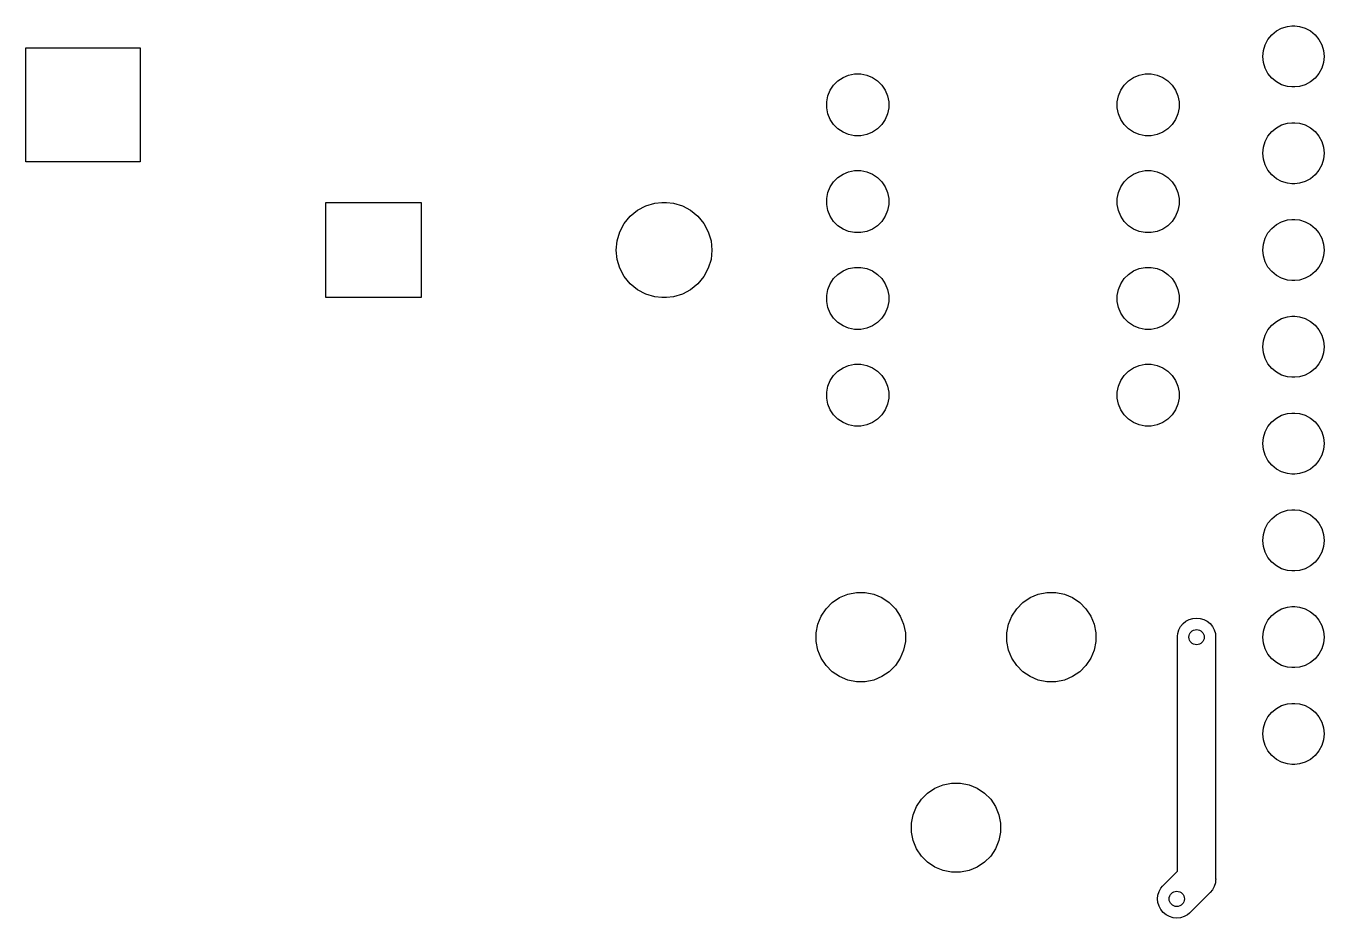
# Model space of a CAD drawing. Extents: x 67.1 to 158, y -118.6 to -39.9.
# Drawn here: x 67.08 to 101.13, y -117.86 to -94.45 of the extents above; entities that cross this region are included whole.
import ezdxf

# ---------------------------------------------------------------- set-up
doc = ezdxf.new("R2010")
doc.units = 0
doc.header["$MEASUREMENT"] = 0
doc.layers.add('BLACK', color=7, linetype='CONTINUOUS')

msp = doc.modelspace()

# ---------------------------------------------------------------- linework, layer by layer
at = {"layer": 'BLACK', "linetype": 'CONTINUOUS'}
for p, q in [((99.7616, -94.6816), (99.8834, -94.5816)), ((99.8834, -94.5816), (100.022, -94.5073)), ((100.022, -94.5073), (100.173, -94.4616)), ((100.173, -94.4616), (100.291, -94.45)), ((100.291, -94.45), (100.369, -94.45)), ((100.369, -94.45), (100.487, -94.4616)), ((100.487, -94.4616), (100.638, -94.5073)), ((100.638, -94.5073), (100.777, -94.5816)), ((100.777, -94.5816), (100.898, -94.6816)), ((99.5416, -95.0932), (99.5873, -94.9424)), ((99.5873, -94.9424), (99.6616, -94.8034)), ((99.6616, -94.8034), (99.7616, -94.6816)), ((100.898, -94.6816), (100.998, -94.8034)), ((100.998, -94.8034), (101.073, -94.9424)), ((101.073, -94.9424), (101.118, -95.0932)), ((67.08, -98.02), (67.08, -95.02)), ((67.08, -95.02), (70.08, -95.02)), ((70.08, -95.02), (70.08, -98.02)), ((99.5261, -95.25), (99.5416, -95.0932)), ((99.5416, -95.4068), (99.5261, -95.25)), ((101.118, -95.0932), (101.134, -95.25)), ((101.134, -95.25), (101.118, -95.4068)), ((99.5873, -95.5576), (99.5416, -95.4068)), ((99.6616, -95.6966), (99.5873, -95.5576)), ((101.073, -95.5576), (100.998, -95.6966)), ((101.118, -95.4068), (101.073, -95.5576)), ((88.1797, -96.135), (88.2687, -96.0019)), ((88.2687, -96.0019), (88.3819, -95.8887)), ((88.3819, -95.8887), (88.515, -95.7997)), ((88.515, -95.7997), (88.6629, -95.7384)), ((88.6629, -95.7384), (88.8199, -95.7072)), ((88.8199, -95.7072), (88.9801, -95.7072)), ((88.9801, -95.7072), (89.1371, -95.7384)), ((89.1371, -95.7384), (89.285, -95.7997)), ((89.285, -95.7997), (89.4181, -95.8887)), ((89.4181, -95.8887), (89.5313, -96.0019)), ((89.5313, -96.0019), (89.6203, -96.135)), ((95.7997, -96.135), (95.8887, -96.0019)), ((95.8887, -96.0019), (96.0019, -95.8887)), ((96.0019, -95.8887), (96.135, -95.7997)), ((96.135, -95.7997), (96.2829, -95.7384)), ((96.2829, -95.7384), (96.4399, -95.7072)), ((96.4399, -95.7072), (96.6001, -95.7072)), ((96.6001, -95.7072), (96.7571, -95.7384)), ((96.7571, -95.7384), (96.905, -95.7997)), ((96.905, -95.7997), (97.0381, -95.8887)), ((97.0381, -95.8887), (97.1513, -96.0019)), ((97.1513, -96.0019), (97.2403, -96.135)), ((99.7616, -95.8184), (99.6616, -95.6966)), ((99.8834, -95.9184), (99.7616, -95.8184)), ((100.022, -95.9927), (99.8834, -95.9184)), ((100.173, -96.0384), (100.022, -95.9927)), ((100.638, -95.9927), (100.487, -96.0384)), ((100.777, -95.9184), (100.638, -95.9927)), ((100.898, -95.8184), (100.777, -95.9184)), ((100.998, -95.6966), (100.898, -95.8184)), ((88.0872, -96.4399), (88.1184, -96.2829)), ((88.1184, -96.2829), (88.1797, -96.135)), ((89.6203, -96.135), (89.6816, -96.2829)), ((89.6816, -96.2829), (89.7128, -96.4399)), ((95.7072, -96.4399), (95.7384, -96.2829)), ((95.7384, -96.2829), (95.7997, -96.135)), ((97.2403, -96.135), (97.3016, -96.2829)), ((97.3016, -96.2829), (97.3328, -96.4399)), ((100.291, -96.05), (100.173, -96.0384)), ((100.369, -96.05), (100.291, -96.05)), ((100.487, -96.0384), (100.369, -96.05)), ((88.0872, -96.6001), (88.0872, -96.4399)), ((88.1184, -96.7571), (88.0872, -96.6001)), ((89.7128, -96.6001), (89.6816, -96.7571)), ((89.7128, -96.4399), (89.7128, -96.6001)), ((95.7072, -96.6001), (95.7072, -96.4399)), ((95.7384, -96.7571), (95.7072, -96.6001)), ((97.3328, -96.6001), (97.3016, -96.7571)), ((97.3328, -96.4399), (97.3328, -96.6001)), ((88.1797, -96.905), (88.1184, -96.7571)), ((88.2687, -97.0381), (88.1797, -96.905)), ((88.3819, -97.1513), (88.2687, -97.0381)), ((89.5313, -97.0381), (89.4181, -97.1513)), ((89.6203, -96.905), (89.5313, -97.0381)), ((89.6816, -96.7571), (89.6203, -96.905)), ((95.7997, -96.905), (95.7384, -96.7571)), ((95.8887, -97.0381), (95.7997, -96.905)), ((96.0019, -97.1513), (95.8887, -97.0381)), ((97.1513, -97.0381), (97.0381, -97.1513)), ((97.2403, -96.905), (97.1513, -97.0381)), ((97.3016, -96.7571), (97.2403, -96.905)), ((99.8834, -97.1216), (100.022, -97.0473)), ((100.022, -97.0473), (100.173, -97.0016)), ((100.173, -97.0016), (100.291, -96.99)), ((100.291, -96.99), (100.369, -96.99)), ((100.369, -96.99), (100.487, -97.0016)), ((100.487, -97.0016), (100.638, -97.0473)), ((100.638, -97.0473), (100.777, -97.1216)), ((88.515, -97.2403), (88.3819, -97.1513)), ((88.6629, -97.3016), (88.515, -97.2403)), ((88.8199, -97.3328), (88.6629, -97.3016)), ((88.9801, -97.3328), (88.8199, -97.3328)), ((89.1371, -97.3016), (88.9801, -97.3328)), ((89.285, -97.2403), (89.1371, -97.3016)), ((89.4181, -97.1513), (89.285, -97.2403)), ((96.135, -97.2403), (96.0019, -97.1513)), ((96.2829, -97.3016), (96.135, -97.2403)), ((96.4399, -97.3328), (96.2829, -97.3016)), ((96.6001, -97.3328), (96.4399, -97.3328)), ((96.7571, -97.3016), (96.6001, -97.3328)), ((96.905, -97.2403), (96.7571, -97.3016)), ((97.0381, -97.1513), (96.905, -97.2403)), ((99.5873, -97.4824), (99.6616, -97.3434)), ((99.6616, -97.3434), (99.7616, -97.2216)), ((99.7616, -97.2216), (99.8834, -97.1216)), ((100.777, -97.1216), (100.898, -97.2216)), ((100.898, -97.2216), (100.998, -97.3434)), ((100.998, -97.3434), (101.073, -97.4824)), ((99.5261, -97.79), (99.5416, -97.6332)), ((99.5416, -97.6332), (99.5873, -97.4824)), ((101.073, -97.4824), (101.118, -97.6332)), ((101.118, -97.6332), (101.134, -97.79)), ((70.08, -98.02), (67.08, -98.02)), ((99.5416, -97.9468), (99.5261, -97.79)), ((99.5873, -98.0976), (99.5416, -97.9468)), ((101.118, -97.9468), (101.073, -98.0976)), ((101.134, -97.79), (101.118, -97.9468)), ((88.3819, -98.4287), (88.515, -98.3397)), ((88.515, -98.3397), (88.6629, -98.2784)), ((88.6629, -98.2784), (88.8199, -98.2472)), ((88.8199, -98.2472), (88.9801, -98.2472)), ((88.9801, -98.2472), (89.1371, -98.2784)), ((89.1371, -98.2784), (89.285, -98.3397)), ((89.285, -98.3397), (89.4181, -98.4287)), ((96.0019, -98.4287), (96.135, -98.3397)), ((96.135, -98.3397), (96.2829, -98.2784)), ((96.2829, -98.2784), (96.4399, -98.2472)), ((96.4399, -98.2472), (96.6001, -98.2472)), ((96.6001, -98.2472), (96.7571, -98.2784)), ((96.7571, -98.2784), (96.905, -98.3397)), ((96.905, -98.3397), (97.0381, -98.4287)), ((99.6616, -98.2366), (99.5873, -98.0976)), ((99.7616, -98.3584), (99.6616, -98.2366)), ((99.8834, -98.4584), (99.7616, -98.3584)), ((100.898, -98.3584), (100.777, -98.4584)), ((100.998, -98.2366), (100.898, -98.3584)), ((101.073, -98.0976), (100.998, -98.2366)), ((88.1184, -98.8229), (88.1797, -98.675)), ((88.1797, -98.675), (88.2687, -98.5419)), ((88.2687, -98.5419), (88.3819, -98.4287)), ((89.4181, -98.4287), (89.5313, -98.5419)), ((89.5313, -98.5419), (89.6203, -98.675)), ((89.6203, -98.675), (89.6816, -98.8229)), ((95.7384, -98.8229), (95.7997, -98.675)), ((95.7997, -98.675), (95.8887, -98.5419)), ((95.8887, -98.5419), (96.0019, -98.4287)), ((97.0381, -98.4287), (97.1513, -98.5419)), ((97.1513, -98.5419), (97.2403, -98.675)), ((97.2403, -98.675), (97.3016, -98.8229)), ((100.022, -98.5327), (99.8834, -98.4584)), ((100.173, -98.5784), (100.022, -98.5327)), ((100.291, -98.59), (100.173, -98.5784)), ((100.369, -98.59), (100.291, -98.59)), ((100.487, -98.5784), (100.369, -98.59)), ((100.638, -98.5327), (100.487, -98.5784)), ((100.777, -98.4584), (100.638, -98.5327)), ((74.95, -101.58), (74.95, -99.08)), ((74.95, -99.08), (77.45, -99.08)), ((77.45, -99.08), (77.45, -101.58)), ((83.575, -99.0981), (83.7586, -99.08)), ((83.7586, -99.08), (83.8814, -99.08)), ((83.8814, -99.08), (84.065, -99.0981)), ((88.0872, -98.9799), (88.1184, -98.8229)), ((88.0872, -99.1401), (88.0872, -98.9799)), ((89.6816, -98.8229), (89.7128, -98.9799)), ((89.7128, -98.9799), (89.7128, -99.1401)), ((95.7072, -98.9799), (95.7384, -98.8229)), ((95.7072, -99.1401), (95.7072, -98.9799)), ((97.3016, -98.8229), (97.3328, -98.9799)), ((97.3328, -98.9799), (97.3328, -99.1401)), ((82.9318, -99.4418), (83.1222, -99.2856)), ((83.1222, -99.2856), (83.3393, -99.1696)), ((83.3393, -99.1696), (83.575, -99.0981)), ((84.065, -99.0981), (84.3007, -99.1696)), ((84.3007, -99.1696), (84.5178, -99.2856)), ((84.5178, -99.2856), (84.7082, -99.4418)), ((88.1184, -99.2971), (88.0872, -99.1401)), ((88.1797, -99.445), (88.1184, -99.2971)), ((89.6816, -99.2971), (89.6203, -99.445)), ((89.7128, -99.1401), (89.6816, -99.2971)), ((95.7384, -99.2971), (95.7072, -99.1401)), ((95.7997, -99.445), (95.7384, -99.2971)), ((97.3016, -99.2971), (97.2403, -99.445)), ((97.3328, -99.1401), (97.3016, -99.2971)), ((82.6596, -99.8493), (82.7756, -99.6322)), ((82.7756, -99.6322), (82.9318, -99.4418)), ((84.7082, -99.4418), (84.8644, -99.6322)), ((84.8644, -99.6322), (84.9804, -99.8493)), ((88.2687, -99.5781), (88.1797, -99.445)), ((88.3819, -99.6913), (88.2687, -99.5781)), ((88.515, -99.7803), (88.3819, -99.6913)), ((89.4181, -99.6913), (89.285, -99.7803)), ((89.5313, -99.5781), (89.4181, -99.6913)), ((89.6203, -99.445), (89.5313, -99.5781)), ((95.8887, -99.5781), (95.7997, -99.445)), ((96.0019, -99.6913), (95.8887, -99.5781)), ((96.135, -99.7803), (96.0019, -99.6913)), ((97.0381, -99.6913), (96.905, -99.7803)), ((97.1513, -99.5781), (97.0381, -99.6913)), ((97.2403, -99.445), (97.1513, -99.5781)), ((99.6616, -99.8834), (99.7616, -99.7616)), ((99.7616, -99.7616), (99.8834, -99.6616)), ((99.8834, -99.6616), (100.022, -99.5873)), ((100.022, -99.5873), (100.173, -99.5416)), ((100.173, -99.5416), (100.291, -99.53)), ((100.291, -99.53), (100.369, -99.53)), ((100.369, -99.53), (100.487, -99.5416)), ((100.487, -99.5416), (100.638, -99.5873)), ((100.638, -99.5873), (100.777, -99.6616)), ((100.777, -99.6616), (100.898, -99.7616)), ((100.898, -99.7616), (100.998, -99.8834)), ((82.564, -100.33), (82.5881, -100.085)), ((82.5881, -100.085), (82.6596, -99.8493)), ((84.9804, -99.8493), (85.0519, -100.085)), ((85.0519, -100.085), (85.076, -100.33)), ((88.6629, -99.8416), (88.515, -99.7803)), ((88.8199, -99.8728), (88.6629, -99.8416)), ((88.9801, -99.8728), (88.8199, -99.8728)), ((89.1371, -99.8416), (88.9801, -99.8728)), ((89.285, -99.7803), (89.1371, -99.8416)), ((96.2829, -99.8416), (96.135, -99.7803)), ((96.4399, -99.8728), (96.2829, -99.8416)), ((96.6001, -99.8728), (96.4399, -99.8728)), ((96.7571, -99.8416), (96.6001, -99.8728)), ((96.905, -99.7803), (96.7571, -99.8416)), ((99.5416, -100.173), (99.5873, -100.022)), ((99.5873, -100.022), (99.6616, -99.8834)), ((100.998, -99.8834), (101.073, -100.022)), ((101.073, -100.022), (101.118, -100.173)), ((82.5881, -100.575), (82.564, -100.33)), ((85.076, -100.33), (85.0519, -100.575)), ((99.5261, -100.33), (99.5416, -100.173)), ((99.5416, -100.487), (99.5261, -100.33)), ((101.118, -100.173), (101.134, -100.33)), ((101.134, -100.33), (101.118, -100.487)), ((82.6596, -100.811), (82.5881, -100.575)), ((85.0519, -100.575), (84.9804, -100.811)), ((88.6629, -100.818), (88.8199, -100.787)), ((88.8199, -100.787), (88.9801, -100.787)), ((88.9801, -100.787), (89.1371, -100.818)), ((96.2829, -100.818), (96.4399, -100.787)), ((96.4399, -100.787), (96.6001, -100.787)), ((96.6001, -100.787), (96.7571, -100.818)), ((99.5873, -100.638), (99.5416, -100.487)), ((99.6616, -100.777), (99.5873, -100.638)), ((99.7616, -100.898), (99.6616, -100.777)), ((100.998, -100.777), (100.898, -100.898)), ((101.073, -100.638), (100.998, -100.777)), ((101.118, -100.487), (101.073, -100.638)), ((82.7756, -101.028), (82.6596, -100.811)), ((82.9318, -101.218), (82.7756, -101.028)), ((84.8644, -101.028), (84.7082, -101.218)), ((84.9804, -100.811), (84.8644, -101.028)), ((88.1797, -101.215), (88.2687, -101.082)), ((88.2687, -101.082), (88.3819, -100.969)), ((88.3819, -100.969), (88.515, -100.88)), ((88.515, -100.88), (88.6629, -100.818)), ((89.1371, -100.818), (89.285, -100.88)), ((89.285, -100.88), (89.4181, -100.969)), ((89.4181, -100.969), (89.5313, -101.082)), ((89.5313, -101.082), (89.6203, -101.215)), ((95.7997, -101.215), (95.8887, -101.082)), ((95.8887, -101.082), (96.0019, -100.969)), ((96.0019, -100.969), (96.135, -100.88)), ((96.135, -100.88), (96.2829, -100.818)), ((96.7571, -100.818), (96.905, -100.88)), ((96.905, -100.88), (97.0381, -100.969)), ((97.0381, -100.969), (97.1513, -101.082)), ((97.1513, -101.082), (97.2403, -101.215)), ((99.8834, -100.998), (99.7616, -100.898)), ((100.022, -101.073), (99.8834, -100.998)), ((100.173, -101.118), (100.022, -101.073)), ((100.291, -101.13), (100.173, -101.118)), ((100.369, -101.13), (100.291, -101.13)), ((100.487, -101.118), (100.369, -101.13)), ((100.638, -101.073), (100.487, -101.118)), ((100.777, -100.998), (100.638, -101.073)), ((100.898, -100.898), (100.777, -100.998)), ((83.1222, -101.374), (82.9318, -101.218)), ((83.3393, -101.49), (83.1222, -101.374)), ((84.5178, -101.374), (84.3007, -101.49)), ((84.7082, -101.218), (84.5178, -101.374)), ((88.0872, -101.52), (88.1184, -101.363)), ((88.1184, -101.363), (88.1797, -101.215)), ((89.6203, -101.215), (89.6816, -101.363)), ((89.6816, -101.363), (89.7128, -101.52)), ((95.7072, -101.52), (95.7384, -101.363)), ((95.7384, -101.363), (95.7997, -101.215)), ((97.2403, -101.215), (97.3016, -101.363)), ((97.3016, -101.363), (97.3328, -101.52)), ((77.45, -101.58), (74.95, -101.58)), ((83.575, -101.562), (83.3393, -101.49)), ((83.7586, -101.58), (83.575, -101.562)), ((83.8814, -101.58), (83.7586, -101.58)), ((84.065, -101.562), (83.8814, -101.58)), ((84.3007, -101.49), (84.065, -101.562)), ((88.0872, -101.68), (88.0872, -101.52)), ((88.1184, -101.837), (88.0872, -101.68)), ((89.7128, -101.68), (89.6816, -101.837)), ((89.7128, -101.52), (89.7128, -101.68)), ((95.7072, -101.68), (95.7072, -101.52)), ((95.7384, -101.837), (95.7072, -101.68)), ((97.3328, -101.68), (97.3016, -101.837)), ((97.3328, -101.52), (97.3328, -101.68)), ((88.1797, -101.985), (88.1184, -101.837)), ((88.2687, -102.118), (88.1797, -101.985)), ((88.3819, -102.231), (88.2687, -102.118)), ((89.5313, -102.118), (89.4181, -102.231)), ((89.6203, -101.985), (89.5313, -102.118)), ((89.6816, -101.837), (89.6203, -101.985)), ((95.7997, -101.985), (95.7384, -101.837)), ((95.8887, -102.118), (95.7997, -101.985)), ((96.0019, -102.231), (95.8887, -102.118)), ((97.1513, -102.118), (97.0381, -102.231)), ((97.2403, -101.985), (97.1513, -102.118)), ((97.3016, -101.837), (97.2403, -101.985)), ((99.8834, -102.202), (100.022, -102.127)), ((100.022, -102.127), (100.173, -102.082)), ((100.173, -102.082), (100.291, -102.07)), ((100.291, -102.07), (100.369, -102.07)), ((100.369, -102.07), (100.487, -102.082)), ((100.487, -102.082), (100.638, -102.127)), ((100.638, -102.127), (100.777, -102.202)), ((88.515, -102.32), (88.3819, -102.231)), ((88.6629, -102.382), (88.515, -102.32)), ((88.8199, -102.413), (88.6629, -102.382)), ((88.9801, -102.413), (88.8199, -102.413)), ((89.1371, -102.382), (88.9801, -102.413)), ((89.285, -102.32), (89.1371, -102.382)), ((89.4181, -102.231), (89.285, -102.32)), ((96.135, -102.32), (96.0019, -102.231)), ((96.2829, -102.382), (96.135, -102.32)), ((96.4399, -102.413), (96.2829, -102.382)), ((96.6001, -102.413), (96.4399, -102.413)), ((96.7571, -102.382), (96.6001, -102.413)), ((96.905, -102.32), (96.7571, -102.382)), ((97.0381, -102.231), (96.905, -102.32)), ((99.5873, -102.562), (99.6616, -102.423)), ((99.6616, -102.423), (99.7616, -102.302)), ((99.7616, -102.302), (99.8834, -102.202)), ((100.777, -102.202), (100.898, -102.302)), ((100.898, -102.302), (100.998, -102.423)), ((100.998, -102.423), (101.073, -102.562)), ((99.5261, -102.87), (99.5416, -102.713)), ((99.5416, -102.713), (99.5873, -102.562)), ((101.073, -102.562), (101.118, -102.713)), ((101.118, -102.713), (101.134, -102.87)), ((99.5416, -103.027), (99.5261, -102.87)), ((99.5873, -103.178), (99.5416, -103.027)), ((99.6616, -103.317), (99.5873, -103.178)), ((101.073, -103.178), (100.998, -103.317)), ((101.118, -103.027), (101.073, -103.178)), ((101.134, -102.87), (101.118, -103.027)), ((88.2687, -103.622), (88.3819, -103.509)), ((88.3819, -103.509), (88.515, -103.42)), ((88.515, -103.42), (88.6629, -103.358)), ((88.6629, -103.358), (88.8199, -103.327)), ((88.8199, -103.327), (88.9801, -103.327)), ((88.9801, -103.327), (89.1371, -103.358)), ((89.1371, -103.358), (89.285, -103.42)), ((89.285, -103.42), (89.4181, -103.509)), ((89.4181, -103.509), (89.5313, -103.622)), ((95.8887, -103.622), (96.0019, -103.509)), ((96.0019, -103.509), (96.135, -103.42)), ((96.135, -103.42), (96.2829, -103.358)), ((96.2829, -103.358), (96.4399, -103.327)), ((96.4399, -103.327), (96.6001, -103.327)), ((96.6001, -103.327), (96.7571, -103.358)), ((96.7571, -103.358), (96.905, -103.42)), ((96.905, -103.42), (97.0381, -103.509)), ((97.0381, -103.509), (97.1513, -103.622)), ((99.7616, -103.438), (99.6616, -103.317)), ((99.8834, -103.538), (99.7616, -103.438)), ((100.898, -103.438), (100.777, -103.538)), ((100.998, -103.317), (100.898, -103.438)), ((88.1184, -103.903), (88.1797, -103.755)), ((88.1797, -103.755), (88.2687, -103.622)), ((89.5313, -103.622), (89.6203, -103.755)), ((89.6203, -103.755), (89.6816, -103.903)), ((95.7384, -103.903), (95.7997, -103.755)), ((95.7997, -103.755), (95.8887, -103.622)), ((97.1513, -103.622), (97.2403, -103.755)), ((97.2403, -103.755), (97.3016, -103.903)), ((100.022, -103.613), (99.8834, -103.538)), ((100.173, -103.658), (100.022, -103.613)), ((100.291, -103.67), (100.173, -103.658)), ((100.369, -103.67), (100.291, -103.67)), ((100.487, -103.658), (100.369, -103.67)), ((100.638, -103.613), (100.487, -103.658)), ((100.777, -103.538), (100.638, -103.613)), ((88.0872, -104.06), (88.1184, -103.903)), ((88.0872, -104.22), (88.0872, -104.06)), ((89.6816, -103.903), (89.7128, -104.06)), ((89.7128, -104.06), (89.7128, -104.22)), ((95.7072, -104.06), (95.7384, -103.903)), ((95.7072, -104.22), (95.7072, -104.06)), ((97.3016, -103.903), (97.3328, -104.06)), ((97.3328, -104.06), (97.3328, -104.22)), ((88.1184, -104.377), (88.0872, -104.22)), ((88.1797, -104.525), (88.1184, -104.377)), ((88.2687, -104.658), (88.1797, -104.525)), ((89.6203, -104.525), (89.5313, -104.658)), ((89.6816, -104.377), (89.6203, -104.525)), ((89.7128, -104.22), (89.6816, -104.377)), ((95.7384, -104.377), (95.7072, -104.22)), ((95.7997, -104.525), (95.7384, -104.377)), ((95.8887, -104.658), (95.7997, -104.525)), ((97.2403, -104.525), (97.1513, -104.658)), ((97.3016, -104.377), (97.2403, -104.525)), ((97.3328, -104.22), (97.3016, -104.377)), ((88.3819, -104.771), (88.2687, -104.658)), ((88.515, -104.86), (88.3819, -104.771)), ((88.6629, -104.922), (88.515, -104.86)), ((89.285, -104.86), (89.1371, -104.922)), ((89.4181, -104.771), (89.285, -104.86)), ((89.5313, -104.658), (89.4181, -104.771)), ((96.0019, -104.771), (95.8887, -104.658)), ((96.135, -104.86), (96.0019, -104.771)), ((96.2829, -104.922), (96.135, -104.86)), ((96.905, -104.86), (96.7571, -104.922)), ((97.0381, -104.771), (96.905, -104.86)), ((97.1513, -104.658), (97.0381, -104.771)), ((99.6616, -104.963), (99.7616, -104.842)), ((99.7616, -104.842), (99.8834, -104.742)), ((99.8834, -104.742), (100.022, -104.667)), ((100.022, -104.667), (100.173, -104.622)), ((100.173, -104.622), (100.291, -104.61)), ((100.291, -104.61), (100.369, -104.61)), ((100.369, -104.61), (100.487, -104.622)), ((100.487, -104.622), (100.638, -104.667)), ((100.638, -104.667), (100.777, -104.742)), ((100.777, -104.742), (100.898, -104.842)), ((100.898, -104.842), (100.998, -104.963)), ((88.8199, -104.953), (88.6629, -104.922)), ((88.9801, -104.953), (88.8199, -104.953)), ((89.1371, -104.922), (88.9801, -104.953)), ((96.4399, -104.953), (96.2829, -104.922)), ((96.6001, -104.953), (96.4399, -104.953)), ((96.7571, -104.922), (96.6001, -104.953)), ((99.5416, -105.253), (99.5873, -105.102)), ((99.5873, -105.102), (99.6616, -104.963)), ((100.998, -104.963), (101.073, -105.102)), ((101.073, -105.102), (101.118, -105.253)), ((99.5261, -105.41), (99.5416, -105.253)), ((99.5416, -105.567), (99.5261, -105.41)), ((99.5873, -105.718), (99.5416, -105.567)), ((101.118, -105.567), (101.073, -105.718)), ((101.118, -105.253), (101.134, -105.41)), ((101.134, -105.41), (101.118, -105.567)), ((99.6616, -105.857), (99.5873, -105.718)), ((99.7616, -105.978), (99.6616, -105.857)), ((100.998, -105.857), (100.898, -105.978)), ((101.073, -105.718), (100.998, -105.857)), ((99.8834, -106.078), (99.7616, -105.978)), ((100.022, -106.153), (99.8834, -106.078)), ((100.173, -106.198), (100.022, -106.153)), ((100.291, -106.21), (100.173, -106.198)), ((100.369, -106.21), (100.291, -106.21)), ((100.487, -106.198), (100.369, -106.21)), ((100.638, -106.153), (100.487, -106.198)), ((100.777, -106.078), (100.638, -106.153)), ((100.898, -105.978), (100.777, -106.078)), ((99.8834, -107.282), (100.022, -107.207)), ((100.022, -107.207), (100.173, -107.162)), ((100.173, -107.162), (100.291, -107.15)), ((100.291, -107.15), (100.369, -107.15)), ((100.369, -107.15), (100.487, -107.162)), ((100.487, -107.162), (100.638, -107.207)), ((100.638, -107.207), (100.777, -107.282)), ((99.5873, -107.642), (99.6616, -107.503)), ((99.6616, -107.503), (99.7616, -107.382)), ((99.7616, -107.382), (99.8834, -107.282)), ((100.777, -107.282), (100.898, -107.382)), ((100.898, -107.382), (100.998, -107.503)), ((100.998, -107.503), (101.073, -107.642)), ((99.5261, -107.95), (99.5416, -107.793)), ((99.5416, -108.107), (99.5261, -107.95)), ((99.5416, -107.793), (99.5873, -107.642)), ((101.073, -107.642), (101.118, -107.793)), ((101.118, -107.793), (101.134, -107.95)), ((101.134, -107.95), (101.118, -108.107)), ((99.5873, -108.258), (99.5416, -108.107)), ((99.6616, -108.397), (99.5873, -108.258)), ((101.073, -108.258), (100.998, -108.397)), ((101.118, -108.107), (101.073, -108.258)), ((99.7616, -108.518), (99.6616, -108.397)), ((99.8834, -108.618), (99.7616, -108.518)), ((100.022, -108.693), (99.8834, -108.618)), ((100.777, -108.618), (100.638, -108.693)), ((100.898, -108.518), (100.777, -108.618)), ((100.998, -108.397), (100.898, -108.518)), ((100.173, -108.738), (100.022, -108.693)), ((100.291, -108.75), (100.173, -108.738)), ((100.369, -108.75), (100.291, -108.75)), ((100.487, -108.738), (100.369, -108.75)), ((100.638, -108.693), (100.487, -108.738)), ((88.0712, -109.744), (88.2342, -109.581)), ((88.2342, -109.581), (88.4258, -109.453)), ((88.4258, -109.453), (88.6387, -109.365)), ((88.6387, -109.365), (88.8648, -109.32)), ((88.8648, -109.32), (89.0952, -109.32)), ((89.0952, -109.32), (89.3213, -109.365)), ((89.3213, -109.365), (89.5342, -109.453)), ((89.5342, -109.453), (89.7258, -109.581)), ((89.7258, -109.581), (89.8888, -109.744)), ((93.0712, -109.744), (93.2342, -109.581)), ((93.2342, -109.581), (93.4258, -109.453)), ((93.4258, -109.453), (93.6387, -109.365)), ((93.6387, -109.365), (93.8648, -109.32)), ((93.8648, -109.32), (94.0952, -109.32)), ((94.0952, -109.32), (94.3213, -109.365)), ((94.3213, -109.365), (94.5342, -109.453)), ((94.5342, -109.453), (94.7258, -109.581)), ((94.7258, -109.581), (94.8888, -109.744)), ((87.855, -110.149), (87.9432, -109.936)), ((87.9432, -109.936), (88.0712, -109.744)), ((89.8888, -109.744), (90.0168, -109.936)), ((90.0168, -109.936), (90.105, -110.149)), ((92.855, -110.149), (92.9432, -109.936)), ((92.9432, -109.936), (93.0712, -109.744)), ((94.8888, -109.744), (95.0168, -109.936)), ((95.0168, -109.936), (95.105, -110.149)), ((97.692, -109.997), (97.79, -109.988)), ((97.79, -109.988), (97.888, -109.997)), ((99.6616, -110.043), (99.7616, -109.922)), ((99.7616, -109.922), (99.8834, -109.822)), ((99.8834, -109.822), (100.022, -109.747)), ((100.022, -109.747), (100.173, -109.702)), ((100.173, -109.702), (100.291, -109.69)), ((100.291, -109.69), (100.369, -109.69)), ((100.369, -109.69), (100.487, -109.702)), ((100.487, -109.702), (100.638, -109.747)), ((100.638, -109.747), (100.777, -109.822)), ((100.777, -109.822), (100.898, -109.922)), ((100.898, -109.922), (100.998, -110.043)), ((87.81, -110.375), (87.855, -110.149)), ((90.105, -110.149), (90.15, -110.375)), ((92.81, -110.375), (92.855, -110.149)), ((95.105, -110.149), (95.15, -110.375)), ((97.2972, -110.392), (97.3258, -110.298)), ((97.3258, -110.298), (97.3723, -110.211)), ((97.3723, -110.211), (97.4347, -110.135)), ((97.4347, -110.135), (97.5109, -110.072)), ((97.5109, -110.072), (97.5977, -110.026)), ((97.5977, -110.026), (97.692, -109.997)), ((97.888, -109.997), (97.9823, -110.026)), ((97.9823, -110.026), (98.0691, -110.072)), ((98.0691, -110.072), (98.1453, -110.135)), ((98.1453, -110.135), (98.2077, -110.211)), ((98.2077, -110.211), (98.2542, -110.298)), ((98.2542, -110.298), (98.2828, -110.392)), ((99.5261, -110.49), (99.5416, -110.333)), ((99.5416, -110.333), (99.5873, -110.182)), ((99.5873, -110.182), (99.6616, -110.043)), ((100.998, -110.043), (101.073, -110.182)), ((101.073, -110.182), (101.118, -110.333)), ((101.118, -110.333), (101.134, -110.49)), ((87.81, -110.605), (87.81, -110.375)), ((87.855, -110.831), (87.81, -110.605)), ((90.15, -110.605), (90.105, -110.831)), ((90.15, -110.375), (90.15, -110.605)), ((92.81, -110.605), (92.81, -110.375)), ((92.855, -110.831), (92.81, -110.605)), ((95.15, -110.605), (95.105, -110.831)), ((95.15, -110.375), (95.15, -110.605)), ((97.29, -110.465), (97.2972, -110.392)), ((97.29, -116.633), (97.29, -110.465)), ((98.2828, -110.392), (98.29, -110.465)), ((98.29, -110.465), (98.29, -116.815)), ((99.5416, -110.647), (99.5261, -110.49)), ((99.5873, -110.798), (99.5416, -110.647)), ((101.118, -110.647), (101.073, -110.798)), ((101.134, -110.49), (101.118, -110.647)), ((87.9432, -111.044), (87.855, -110.831)), ((90.105, -110.831), (90.0168, -111.044)), ((92.9432, -111.044), (92.855, -110.831)), ((95.105, -110.831), (95.0168, -111.044)), ((99.6616, -110.937), (99.5873, -110.798)), ((99.7616, -111.058), (99.6616, -110.937)), ((100.998, -110.937), (100.898, -111.058)), ((101.073, -110.798), (100.998, -110.937)), ((88.0712, -111.236), (87.9432, -111.044)), ((88.2342, -111.399), (88.0712, -111.236)), ((89.8888, -111.236), (89.7258, -111.399)), ((90.0168, -111.044), (89.8888, -111.236)), ((93.0712, -111.236), (92.9432, -111.044)), ((93.2342, -111.399), (93.0712, -111.236)), ((94.8888, -111.236), (94.7258, -111.399)), ((95.0168, -111.044), (94.8888, -111.236)), ((99.8834, -111.158), (99.7616, -111.058)), ((100.022, -111.233), (99.8834, -111.158)), ((100.173, -111.278), (100.022, -111.233)), ((100.291, -111.29), (100.173, -111.278)), ((100.369, -111.29), (100.291, -111.29)), ((100.487, -111.278), (100.369, -111.29)), ((100.638, -111.233), (100.487, -111.278)), ((100.777, -111.158), (100.638, -111.233)), ((100.898, -111.058), (100.777, -111.158)), ((88.4258, -111.527), (88.2342, -111.399)), ((88.6387, -111.615), (88.4258, -111.527)), ((88.8648, -111.66), (88.6387, -111.615)), ((89.0952, -111.66), (88.8648, -111.66)), ((89.3213, -111.615), (89.0952, -111.66)), ((89.5342, -111.527), (89.3213, -111.615)), ((89.7258, -111.399), (89.5342, -111.527)), ((93.4258, -111.527), (93.2342, -111.399)), ((93.6387, -111.615), (93.4258, -111.527)), ((93.8648, -111.66), (93.6387, -111.615)), ((94.0952, -111.66), (93.8648, -111.66)), ((94.3213, -111.615), (94.0952, -111.66)), ((94.5342, -111.527), (94.3213, -111.615)), ((94.7258, -111.399), (94.5342, -111.527)), ((99.7616, -112.462), (99.8834, -112.362)), ((99.8834, -112.362), (100.022, -112.287)), ((100.022, -112.287), (100.173, -112.242)), ((100.173, -112.242), (100.291, -112.23)), ((100.291, -112.23), (100.369, -112.23)), ((100.369, -112.23), (100.487, -112.242)), ((100.487, -112.242), (100.638, -112.287)), ((100.638, -112.287), (100.777, -112.362)), ((100.777, -112.362), (100.898, -112.462)), ((99.5873, -112.722), (99.6616, -112.583)), ((99.6616, -112.583), (99.7616, -112.462)), ((100.898, -112.462), (100.998, -112.583)), ((100.998, -112.583), (101.073, -112.722)), ((99.5261, -113.03), (99.5416, -112.873)), ((99.5416, -113.187), (99.5261, -113.03)), ((99.5416, -112.873), (99.5873, -112.722)), ((101.073, -112.722), (101.118, -112.873)), ((101.118, -112.873), (101.134, -113.03)), ((101.134, -113.03), (101.118, -113.187)), ((99.5873, -113.338), (99.5416, -113.187)), ((99.6616, -113.477), (99.5873, -113.338)), ((101.073, -113.338), (100.998, -113.477)), ((101.118, -113.187), (101.073, -113.338)), ((99.7616, -113.598), (99.6616, -113.477)), ((99.8834, -113.698), (99.7616, -113.598)), ((100.022, -113.773), (99.8834, -113.698)), ((100.777, -113.698), (100.638, -113.773)), ((100.898, -113.598), (100.777, -113.698)), ((100.998, -113.477), (100.898, -113.598)), ((100.173, -113.818), (100.022, -113.773)), ((100.291, -113.83), (100.173, -113.818)), ((100.369, -113.83), (100.291, -113.83)), ((100.487, -113.818), (100.369, -113.83)), ((100.638, -113.773), (100.487, -113.818)), ((90.9258, -114.453), (91.1387, -114.365)), ((91.1387, -114.365), (91.3648, -114.32)), ((91.3648, -114.32), (91.5952, -114.32)), ((91.5952, -114.32), (91.8213, -114.365)), ((91.8213, -114.365), (92.0342, -114.453)), ((90.4432, -114.936), (90.5712, -114.744)), ((90.5712, -114.744), (90.7342, -114.581)), ((90.7342, -114.581), (90.9258, -114.453)), ((92.0342, -114.453), (92.2258, -114.581)), ((92.2258, -114.581), (92.3888, -114.744)), ((92.3888, -114.744), (92.5168, -114.936)), ((90.355, -115.149), (90.4432, -114.936)), ((92.5168, -114.936), (92.605, -115.149)), ((90.31, -115.375), (90.355, -115.149)), ((90.31, -115.605), (90.31, -115.375)), ((92.605, -115.149), (92.65, -115.375)), ((92.65, -115.375), (92.65, -115.605)), ((90.355, -115.831), (90.31, -115.605)), ((92.65, -115.605), (92.605, -115.831)), ((90.4432, -116.044), (90.355, -115.831)), ((90.5712, -116.236), (90.4432, -116.044)), ((92.5168, -116.044), (92.3888, -116.236)), ((92.605, -115.831), (92.5168, -116.044)), ((90.7342, -116.399), (90.5712, -116.236)), ((90.9258, -116.527), (90.7342, -116.399)), ((92.2258, -116.399), (92.0342, -116.527)), ((92.3888, -116.236), (92.2258, -116.399)), ((91.1387, -116.615), (90.9258, -116.527)), ((91.3648, -116.66), (91.1387, -116.615)), ((91.5952, -116.66), (91.3648, -116.66)), ((91.8213, -116.615), (91.5952, -116.66)), ((92.0342, -116.527), (91.8213, -116.615)), ((96.8991, -117.024), (97.29, -116.633)), ((96.8058, -117.168), (96.8523, -117.081)), ((96.8523, -117.081), (96.8991, -117.024)), ((98.2077, -117.119), (98.1453, -117.195)), ((98.2542, -117.032), (98.2077, -117.119)), ((98.2828, -116.938), (98.2542, -117.032)), ((98.29, -116.865), (98.2828, -116.938)), ((98.29, -116.815), (98.2924, -116.84)), ((98.2924, -116.84), (98.29, -116.865)), ((98.29, -116.865), (98.29, -116.865)), ((96.7676, -117.36), (96.7772, -117.262)), ((96.7772, -117.458), (96.7676, -117.36)), ((96.7772, -117.262), (96.8058, -117.168)), ((96.8058, -117.552), (96.7772, -117.458)), ((98.1262, -117.211), (97.6062, -117.731)), ((98.1453, -117.195), (98.1262, -117.211)), ((96.8523, -117.639), (96.8058, -117.552)), ((96.9147, -117.715), (96.8523, -117.639)), ((96.9909, -117.778), (96.9147, -117.715)), ((97.0777, -117.824), (96.9909, -117.778)), ((97.172, -117.853), (97.0777, -117.824)), ((97.4623, -117.824), (97.368, -117.853)), ((97.5491, -117.778), (97.4623, -117.824)), ((97.6062, -117.731), (97.5491, -117.778)), ((97.27, -117.862), (97.172, -117.853)), ((97.368, -117.853), (97.27, -117.862))]:
    msp.add_line(p, q, dxfattribs=at)
at = {"layer": 'BLACK'}
for centre in [(97.79, -110.49), (97.27, -117.36)]:
    msp.add_circle(centre, 0.2, dxfattribs=at)

doc.saveas('drawing.dxf')
